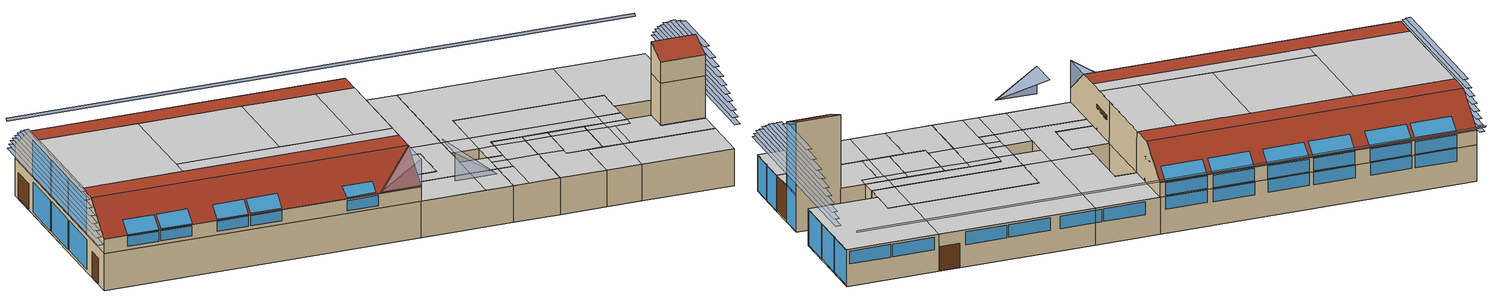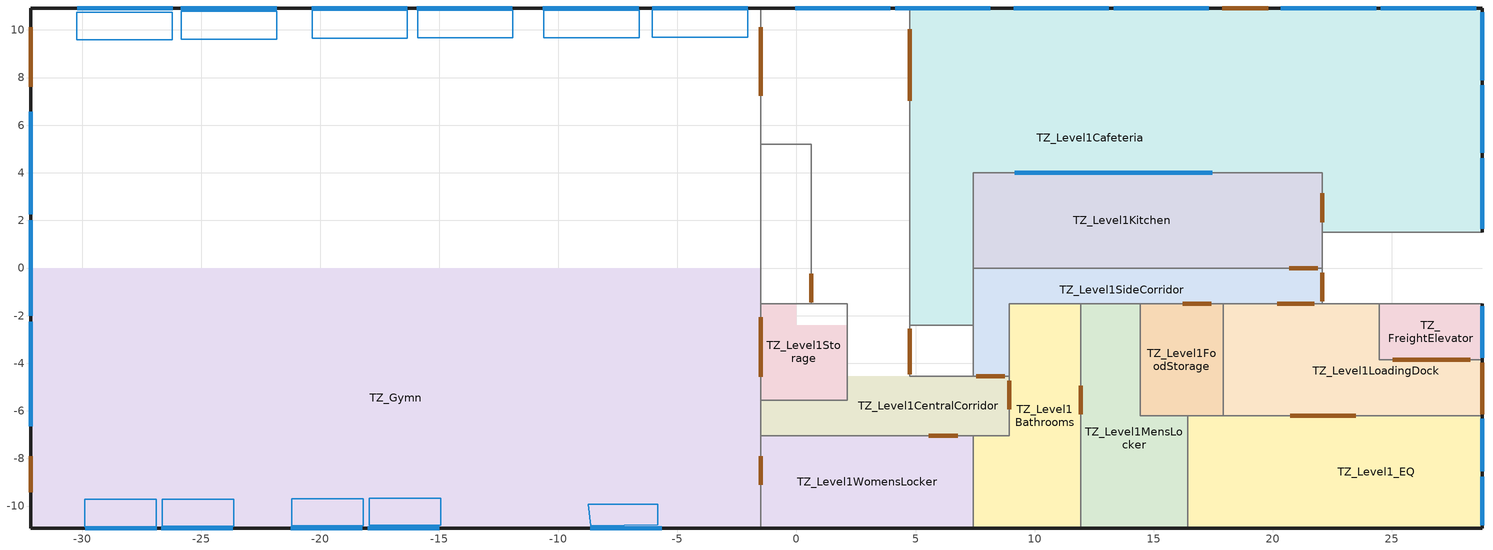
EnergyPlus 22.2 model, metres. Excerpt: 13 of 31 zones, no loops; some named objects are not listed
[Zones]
TZ_FreightElevator
 floor ground (ExtSlabCarpet 4in ClimateZone 1-8): 28.8,-1.5 28.8,-3.85 24.48,-3.85 24.48,-1.5 z0
 wall outside (ExtWall High Efficiency): 28.8,-1.5,10.92 28.8,-3.85,9.95 28.8,-3.85,0 28.8,-1.5,0
 wall to TZ_Level2OpenAreaByFreight (Interior Wall): 24.48,-1.5,7.82 24.48,-1.5,3.66 24.48,-3.85,3.66 24.48,-3.86,7.82; 24.48,-3.86,7.82 24.48,-3.85,3.66 28.8,-3.85,3.66 28.8,-3.86,7.82
 wall to TZ_Level3CorridorClassroomSide (Interior Wall): 24.48,-3.85,9.95 24.48,-3.86,7.82 28.8,-3.86,7.82 28.8,-3.85,9.95; 24.48,-1.5,10.92 24.48,-1.5,7.82 24.48,-3.86,7.82 24.48,-3.85,9.95
 wall to TZ_Level1LoadingDock (Interior Wall): 24.48,-1.5 24.48,-3.85 28.8,-3.85 z0:3.66
 wall to TZ_SideStairwell (Interior Wall): 28.8,-1.5 24.48,-1.5 z0:10.92
 window (ExtWindow HighEfficiency): 28.8,-3.77 28.8,-1.61 z0.11:3.6; 28.8,-1.64,10.68 28.8,-3.7,9.83 28.8,-3.7,3.79 28.8,-1.64,3.79
 door inside (Interior Door): 25.06,-3.85 28.3,-3.85 z3.78:6.78; 25.06,-3.85 28.3,-3.85 z0.03:3.27
 roof outside (Cool Roof With High Insulation ExtRoof): 24.48,-1.5,10.92 24.48,-3.85,9.95 28.8,-3.85,9.95 28.8,-1.5,10.92
TZ_Gymn
 floor ground (ExtSlabCarpet 4in ClimateZone 1-8): -1.5,0 -1.5,-10.92 -32.16,-10.92 -32.16,0 z0
 wall outside (ExtWall High Efficiency): -1.5,10.92 -32.16,10.92 -32.16,-10.92 z0:3.66; -32.16,-10.92 -1.5,-10.92 z3.66:5.09; -1.5,10.92 -32.16,10.92 z3.66:5.11; -32.16,7.6,7.82 -32.16,10.92,5.11 -32.16,10.92,3.66 -32.16,-10.92,3.66 -32.16,-10.92,5.09 -32.16,-7.72,7.82
 wall ground (ExtSlabCarpet 4in ClimateZone 1-8): -32.16,-10.92 -1.5,-10.92 z0:3.66
 wall to TZ_Level1CentralCorridor (ExtWall High Efficiency): -1.5,5.21 -1.5,10.92 / -1.5,-7.04 -1.5,-5.54 z0:3.66
 wall to TZ_Level2Lobby (ExtWall High Efficiency): -1.5,-7.72,7.82 -1.5,-10.92,5.09 -1.5,-10.92,3.66 -1.5,-1.5,3.66 -1.5,-1.5,7.82
 wall to TZ_Level2_TeenReq_ClassRoom_OfficeSpace (ExtWall High Efficiency): -1.5,5.21,7.82 -1.5,5.21,3.66 -1.5,10.92,3.66 -1.5,10.92,5.11 -1.5,7.6,7.82
 wall to TZ_Level1Storage (ExtWall High Efficiency): -1.5,-5.54 -1.5,-1.5 z0:3.66
 wall to TZ_Level1WomensLocker (ExtWall High Efficiency): -1.5,-10.92 -1.5,-7.04 z0:3.66
 wall to TZ_CentralStairwell (ExtWall High Efficiency): -1.5,-1.5 -1.5,5.21 z0:3.66; -1.5,-1.5 -1.5,5.21 z3.66:7.82
 window (ExtWindow HighEfficiency): -32.16,-2.28 -32.16,-6.64 z0.26:3.23; -32.16,2 -32.16,-2 z0.25:3.25; -32.16,6.49 -32.16,2.25 z0.25:3.26; -2.06,10.92 -6.06,10.92 z2.41:3.66; -6.66,10.92 -10.66,10.92 z2.36:3.61; -11.95,10.92 -15.95,10.92 z2.39:3.64; -16.36,10.92 -20.36,10.92 z2.38:3.63; -21.87,10.92 -25.87,10.92 / -26.2,10.92 -30.2,10.92 z2.37:3.62; -21.24,-10.92 -18.24,-10.92 z4.04:5.04; -18.01,-10.92 -15.01,-10.92 z4.03:5.03; -8.67,-10.92 -5.67,-10.92 z3.92:4.92; -29.88,-10.92 -26.88,-10.92 / -26.68,-10.92 -23.68,-10.92 z4:5; -32.16,-2.26 -32.16,-6.49 z3.76:7.34; -32.16,2 -32.16,-2 / -32.16,6.57 -32.16,2.28 z3.75:7.35; -2.04,10.92 -6.04,10.92 z3.78:5.03; -6.63,10.92 -10.63,10.92 z3.74:4.99; -11.93,10.92 -15.93,10.92 / -16.36,10.92 -20.36,10.92 / -21.83,10.92 -25.83,10.92 z3.75:5; -26.2,10.92 -30.2,10.92 z3.72:4.97
 door (High Eff Exterior Door): -32.16,10.11 -32.16,7.61 z0.12:2.62; -32.16,-7.92 -32.16,-9.42 z0.09:2.59
 door inside (High Eff Exterior Door): -1.5,7.61 -1.5,10.11 z0.1:2.6; -1.5,-4.57 -1.5,-2.07 z3.71:6.21; -1.5,7.23 -1.5,8.43 z3.7:6.2; -1.5,-9.11 -1.5,-7.92 z0.1:2.58
 ceiling to TZ_StaffArea (ASHRAE 189.1-2009 ExtRoof IEAD ClimateZone 1): -5.26,-3.81 -5.26,5.49 -12.37,5.49 -12.37,-3.81 z7.82
 ceiling to TZ_Level3MechanicalSpace (ASHRAE 189.1-2009 ExtRoof IEAD ClimateZone 1): -22.43,-5.49 -22.43,5.49 -32.16,5.49 -32.16,-5.49 z7.82
 ceiling to TZ_Level3CorridorOverGymn (ASHRAE 189.1-2009 ExtRoof IEAD ClimateZone 1): -1.5,-5.49 -1.5,-3.81 -22.43,-3.81 -22.43,-5.49 z7.82
 ceiling to TZ_EOC_and_ConferenceRoom (ASHRAE 189.1-2009 ExtRoof IEAD ClimateZone 1): -12.37,-3.81 -12.37,5.49 -22.43,5.49 -22.43,-3.81 z7.82
 ceiling to TZ_Level3Bathrooms (ASHRAE 189.1-2009 ExtRoof IEAD ClimateZone 1): -1.5,-3.81 -1.5,5.49 -5.26,5.49 -5.26,-3.81 z7.82
 roof outside (Cool Roof With High Insulation ExtRoof): -1.5,0 -1.5,10.92 -32.16,10.92 -32.16,0 z0; -32.16,-7.72,7.82 -32.16,-10.92,5.09 -5.5,-10.92,5.09 -1.5,-7.72,7.82; -1.5,5.49 -1.5,7.6 -32.16,7.6 -32.16,5.49 z7.82; -1.5,-7.72,7.82 -5.5,-10.92,5.09 -1.5,-10.92,5.09; -1.5,7.6,7.82 -1.5,10.92,5.11 -32.16,10.92,5.11 -32.16,7.6,7.82; -1.5,-7.72 -1.5,-5.49 -32.16,-5.49 -32.16,-7.72 z7.82
 skylight (ExtWindow HighEfficiency): -5.84,-9.92,5.95 -8.74,-9.92,5.95 -8.64,-10.82,5.18 -5.84,-10.78,5.21; -29.89,-9.72,6.11 -29.89,-10.86,5.14 -26.89,-10.86,5.14 -26.89,-9.72,6.11; -26.64,-9.7,6.13 -26.64,-10.84,5.16 -23.64,-10.84,5.16 -23.64,-9.7,6.13; -21.2,-9.69,6.14 -21.2,-10.83,5.17 -18.2,-10.83,5.17 -18.2,-9.69,6.14; -17.94,-9.66,6.17 -17.94,-10.8,5.19 -14.94,-10.8,5.19 -14.94,-9.66,6.17; -2.05,9.68,6.12 -2.05,10.84,5.17 -6.05,10.84,5.17 -6.05,9.68,6.12; -10.61,9.67,6.13 -6.61,9.67,6.13 -6.61,10.83,5.18 -10.61,10.83,5.18; -11.91,9.68,6.13 -11.91,10.84,5.18 -15.91,10.84,5.18 -15.91,9.68,6.13; -16.34,9.66,6.14 -16.34,10.82,5.19 -20.34,10.82,5.19 -20.34,9.66,6.14; -21.84,9.62,6.17 -21.84,10.78,5.22 -25.84,10.78,5.22 -25.84,9.62,6.17; -26.22,9.58,6.2 -26.22,10.74,5.25 -30.22,10.74,5.25 -30.22,9.58,6.2
TZ_Level1Bathrooms
 floor ground (ExtSlabCarpet 4in ClimateZone 1-8): 11.93,-1.5 11.93,-10.92 7.43,-10.92 7.43,-7.04 8.93,-7.04 8.93,-1.5 z0
 wall ground (ExtSlabCarpet 4in ClimateZone 1-8): 7.43,-10.92 11.93,-10.92 z0:3.66
 wall to TZ_Level1SideCorridor (Interior Wall): 11.93,-1.5 8.93,-1.5 8.93,-4.54 z0:3.66
 wall to TZ_Level1MensLocker (Interior Wall): 11.93,-10.92 11.93,-6.21 11.93,-1.5 z0:3.66
 wall to TZ_Level1CentralCorridor (Interior Wall): 8.93,-4.54 8.93,-7.04 7.43,-7.04 z0:3.66
 wall to TZ_Level1WomensLocker (Interior Wall): 7.43,-7.04 7.43,-10.92 z0:3.66
 door inside (Interior Door): 11.93,-6.15 11.93,-4.95 z0.03:2.53; 8.93,-4.73 8.93,-5.93 z0.06:2.56
 ceiling to TZ_Level2SideCorridor (Interior Ceiling): 11.93,-2.41 11.93,-1.5 8.93,-1.5 8.93,-2.41 z3.66
 ceiling to TZ_Level2SecurityAndStorage (Insulated Interior Floor Reversed): 8.93,-10.92 8.93,-7.04 7.43,-7.04 7.43,-10.92 z3.66
 ceiling to TZ_Level2Bathrooms (Interior Ceiling): 11.93,-5.54 11.93,-2.41 8.93,-2.41 8.93,-5.54 z3.66
 ceiling to TZ_Level2MedicalArea (Insulated Interior Floor Reversed): 11.93,-10.92 11.93,-5.54 8.93,-5.54 8.93,-10.92 z3.66
TZ_Level1Cafeteria
 wall outside (ExtWall High Efficiency): 28.8,1.5 28.8,10.92 19.9,10.92 4.75,10.92 z0:3.66
 wall to TZ_Level1Kitchen (ExtWall High Efficiency Reversed): 7.43,0 7.43,4 19.9,4 22.09,4 22.09,1.5 z0:3.66
 wall to TZ_SideStairwell (Interior Wall): 22.09,1.5 28.8,1.5 z0:3.66
 wall to TZ_Level1CentralCorridor (Interior Wall): 4.75,10.92 4.75,-2.41 z0:3.66
 wall to TZ_Elevator (Interior Wall): 4.75,-2.41 7.43,-2.41 z0:3.66
 wall to TZ_Level1SideCorridor (Interior Wall): 7.43,-2.41 7.43,0 z0:3.66
 window (ExtWindow HighEfficiency): 28.8,1.66 28.8,4.62 z0.1:3.49; 28.8,4.84 28.8,7.68 z0.12:3.49; 28.8,7.9 28.8,10.75 z0.14:3.48; 28.55,10.92 24.55,10.92 / 24.35,10.92 20.35,10.92 / 17.32,10.92 13.32,10.92 / 13.12,10.92 9.12,10.92 / 8.14,10.92 4.76,10.92 z2.21:3.46
 window inside (Air Wall): 9.17,4 17.46,4 z0.83:2.26
 door inside (Interior Door): 22.09,3.13 22.09,1.93 z0.02:2.52; 4.75,10.03 4.75,7.03 z0.04:3.04
 door (High Eff Exterior Door): 19.82,10.92 17.88,10.92 z0.04:2.44
 ceiling to TZ_Level2_TeenReq_ClassRoom_OfficeSpace (Interior Ceiling): 28.8,1.5 28.8,10.92 19.9,10.92 19.9,4 22.09,4 22.09,1.5 z3.66; 7.43,0 7.43,4 19.9,4 19.9,10.92 4.75,10.92 4.75,0 z3.66
 ceiling to TZ_Level2SideCorridor (Interior Ceiling): 7.43,-2.41 7.43,0 4.75,0 4.75,-2.41 z3.66
 roof outside (Cool Roof With High Insulation ExtRoof): 28.8,4 28.8,10.92 19.9,10.92 19.9,4 z0; 7.43,-2.41 7.43,4 4.75,4 4.75,-2.41 z0; 28.8,1.5 28.8,4 22.09,4 22.09,1.5 z0; 19.9,4 19.9,10.92 4.75,10.92 4.75,4 z0
TZ_Level1CentralCorridor
 floor ground (ExtSlabCarpet 4in ClimateZone 1-8): 8.93,-4.54 8.93,-7.04 -1.5,-7.04 -1.5,-5.54 2.13,-5.54 2.13,-4.54 z0
 wall outside (ExtWall High Efficiency): 4.75,10.92 -1.5,10.92 z0:3.66
 wall to TZ_CentralStairwell (Interior Wall): 0.63,5.21 0.63,-1.5 / 0.63,5.21 -1.5,5.21 z0:3.66
 wall to TZ_Level1WomensLocker (Interior Wall): -1.5,-7.04 7.43,-7.04 z0:3.66
 wall to TZ_Level1SideCorridor (Interior Wall): 8.93,-4.54 7.43,-4.54 z0:3.66
 wall to TZ_Level1Storage (Interior Wall): 0.63,-1.5 2.13,-1.5 2.13,-5.54 -1.5,-5.54 z0:3.66
 wall to TZ_Elevator (Interior Wall): 7.43,-4.54 4.75,-4.54 4.75,-2.41 z0:3.66
 window (ExtWindow HighEfficiency): 4.74,10.92 4.14,10.92 / 3.94,10.92 -0.06,10.92 z2.21:3.46
 door inside (Interior Door): 0.63,-0.24 0.63,-1.44 z0.05:2.55; 5.57,-7.04 6.77,-7.04 / 4.75,-4.45 4.75,-2.55 z0.06:2.56; 8.75,-4.54 7.55,-4.54 z0.04:2.54
 ceiling to TZ_Level2Lobby (Interior Ceiling): 4.75,-7.04 4.75,0 0.63,0 0.63,-1.5 2.13,-1.5 2.13,-5.54 -1.5,-5.54 -1.5,-7.04 z3.66
 ceiling to TZ_Level2SecurityAndStorage (Insulated Interior Floor Reversed): 7.43,-7.04 8.93,-7.04 8.93,-5.54 7.43,-5.54 z3.66; 4.75,-7.04 7.43,-7.04 7.43,-4.54 4.75,-4.54 z3.66
 ceiling to TZ_Level2_TeenReq_ClassRoom_OfficeSpace (Interior Ceiling): 4.75,0 4.75,10.92 -1.5,10.92 -1.5,5.21 0.63,5.21 0.63,0 z3.66
 ceiling to TZ_Level2Bathrooms (Interior Ceiling): 8.93,-5.54 8.93,-4.54 7.43,-4.54 7.43,-5.54 z3.66
 roof outside (Cool Roof With High Insulation ExtRoof): 4.75,-4.54 4.75,10.92 -1.5,10.92 -1.5,5.21 0.63,5.21 0.63,-1.5 2.13,-1.5 2.13,-4.54 z0
TZ_Level1FoodStorage
 floor ground (ExtSlabCarpet 4in ClimateZone 1-8): 17.93,-1.5 17.93,-6.21 14.43,-6.21 14.43,-1.5 z0
 wall to TZ_Level1SideCorridor (ExtWall High Efficiency): 17.93,-1.5 14.43,-1.5 z0:3.66
 wall to TZ_Level1MensLocker (ExtWall High Efficiency): 14.43,-1.5 14.43,-6.21 16.43,-6.21 z0:3.66
 wall to TZ_Level1_EQ (ExtWall High Efficiency): 16.43,-6.21 17.93,-6.21 z0:3.66
 wall to TZ_Level1LoadingDock (ExtWall High Efficiency): 17.93,-6.21 17.93,-1.5 z0:3.66
 door inside (Interior Door): 17.43,-1.5 16.23,-1.5 z0.03:2.53
 ceiling to TZ_Level2SideCorridor (ASHRAE 189.1-2009 ExtRoof IEAD ClimateZone 1): 17.93,-2.41 17.93,-1.5 14.43,-1.5 14.43,-2.41 z3.66
 ceiling to TZ_Level2MedicalArea (ASHRAE 189.1-2009 ExtRoof IEAD ClimateZone 1): 17.93,-6.21 17.93,-2.41 14.43,-2.41 14.43,-6.21 z3.66
TZ_Level1Kitchen
 wall to TZ_SideStairwell (ExtWall High Efficiency): 22.09,0 22.09,1.5 z0:3.66
 wall to TZ_Level1SideCorridor (ExtWall High Efficiency): 7.43,0 19.9,0 22.09,0 z0:3.66
 door inside (Interior Door): 20.69,0 21.89,0 z0.01:2.51
 ceiling to TZ_Level2_TeenReq_ClassRoom_OfficeSpace (ASHRAE 189.1-2009 ExtRoof IEAD ClimateZone 1): 22.09,0 22.09,4 19.9,4 19.9,0 z3.66; 19.9,0 19.9,4 7.43,4 7.43,0 z3.66
 roof outside (Cool Roof With High Insulation ExtRoof): 19.9,0 19.9,4 7.43,4 7.43,0 z0; 22.09,0 22.09,4 19.9,4 19.9,0 z0
TZ_Level1LoadingDock
 floor ground (ExtSlabCarpet 4in ClimateZone 1-8): 19.9,-1.5 19.9,-6.21 17.93,-6.21 17.93,-1.5 z0; 24.48,-1.5 24.48,-3.85 28.8,-3.85 28.8,-6.21 19.9,-6.21 19.9,-1.5 z0
 wall outside (ExtWall High Efficiency): 28.8,-6.21 28.8,-3.85 z0:3.66
 wall to TZ_Level1_EQ (Interior Wall): 17.93,-6.21 19.9,-6.21 24.48,-6.21 28.8,-6.21 z0:3.66
 wall to TZ_Level1SideCorridor (Interior Wall): 22.09,-1.5 19.9,-1.5 17.93,-1.5 z0:3.66
 wall to TZ_SideStairwell (Interior Wall): 24.48,-1.5 22.09,-1.5 z0:3.66
 door inside (Interior Door): 21.75,-1.5 20.19,-1.5 z0.07:2.93; 20.75,-6.21 23.49,-6.21 z0.07:3.01
 door (High Eff Exterior Door): 28.8,-6.14 28.8,-3.98 z0.21:3.55
 ceiling to TZ_Level2OpenAreaByFreight (Interior Ceiling): 28.8,-6.21 28.8,-3.85 24.48,-3.85 24.48,-1.5 22.09,-1.5 22.09,-2.41 20.59,-2.41 20.59,-6.21 z3.66
 ceiling to TZ_Level2SideCorridor (Interior Ceiling): 22.09,-2.41 22.09,-1.5 19.9,-1.5 19.9,-2.41 z3.66; 19.9,-2.41 19.9,-1.5 17.93,-1.5 17.93,-2.41 z3.66
 ceiling to TZ_Level2MedicalArea (Insulated Interior Floor Reversed): 19.9,-6.21 19.9,-2.41 17.93,-2.41 17.93,-6.21 z3.66; 20.59,-6.21 20.59,-2.41 19.9,-2.41 19.9,-6.21 z3.66
TZ_Level1MensLocker
 floor ground (ExtSlabCarpet 4in ClimateZone 1-8): 14.43,-1.5 14.43,-6.21 16.43,-6.21 16.43,-10.92 11.93,-10.92 11.93,-1.5 z0
 wall ground (ExtSlabCarpet 4in ClimateZone 1-8): 11.93,-10.92 16.43,-10.92 z0:3.66
 wall to TZ_Level1_EQ (Interior Wall): 16.43,-10.92 16.43,-6.21 z0:3.66
 wall to TZ_Level1SideCorridor (Interior Wall): 14.43,-1.5 11.93,-1.5 z0:3.66
 ceiling to TZ_Level2SideCorridor (Interior Ceiling): 14.43,-2.41 14.43,-1.5 11.93,-1.5 11.93,-2.41 z3.66
 ceiling to TZ_Level2Bathrooms (Interior Ceiling): 14.43,-5.54 14.43,-2.41 11.93,-2.41 11.93,-5.54 z3.66
 ceiling to TZ_Level2MedicalArea (Insulated Interior Floor Reversed): 16.43,-10.92 16.43,-6.21 14.43,-6.21 14.43,-5.54 11.93,-5.54 11.93,-10.92 z3.66
TZ_Level1SideCorridor
 floor ground (ExtSlabCarpet 4in ClimateZone 1-8): 22.09,0 22.09,-1.5 19.9,-1.5 19.9,0 z0; 19.9,0 19.9,-1.5 8.93,-1.5 8.93,-4.54 7.43,-4.54 7.43,0 z0
 wall to TZ_Elevator (Interior Wall): 7.43,-2.41 7.43,-4.54 z0:3.66
 wall to TZ_SideStairwell (Interior Wall): 22.09,-1.5 22.09,0 z0:3.66
 door inside (Interior Door): 22.09,-1.39 22.09,-0.19 z0.08:2.58
 ceiling to TZ_Level2Bathrooms (Interior Ceiling): 8.93,-4.54 8.93,-2.41 7.43,-2.41 7.43,-4.54 z3.66
 ceiling to TZ_Level2SideCorridor (Interior Ceiling): 22.09,-1.5 22.09,0 19.9,0 19.9,-1.5 z3.66; 8.93,-2.41 8.93,-1.5 19.9,-1.5 19.9,0 7.43,0 7.43,-2.41 z3.66
TZ_Level1Storage
 floor ground (ExtSlabCarpet 4in ClimateZone 1-8): 0,-1.5 0,-2.41 2.13,-2.41 2.13,-5.54 -1.5,-5.54 -1.5,-1.5 z0
 wall to TZ_CentralStairwell (Interior Wall): 0.63,-1.5 -1.5,-1.5 z0:3.66
 ceiling to TZ_Level2Lobby (Interior Ceiling): 2.13,-5.54 2.13,-1.5 -1.5,-1.5 -1.5,-5.54 z3.66
 roof outside (Cool Roof With High Insulation ExtRoof): 2.13,-2.41 2.13,-1.5 0,-1.5 0,-2.41 z0
TZ_Level1WomensLocker
 floor ground (ExtSlabCarpet 4in ClimateZone 1-8): 7.43,-7.04 7.43,-10.92 -1.5,-10.92 -1.5,-7.04 z0
 wall ground (ExtSlabCarpet 4in ClimateZone 1-8): -1.5,-10.92 7.43,-10.92 z0:3.66
 ceiling to TZ_Level2Lobby (Interior Ceiling): 4.75,-10.92 4.75,-7.04 -1.5,-7.04 -1.5,-10.92 z3.66
 ceiling to TZ_Level2SecurityAndStorage (Insulated Interior Floor Reversed): 7.43,-10.92 7.43,-7.04 4.75,-7.04 4.75,-10.92 z3.66
TZ_Level1_EQ
 floor ground (ExtSlabCarpet 4in ClimateZone 1-8): 28.8,-6.21 28.8,-10.92 19.9,-10.92 19.9,-6.21 z0; 19.9,-6.21 19.9,-10.92 16.43,-10.92 16.43,-6.21 z0
 wall outside (ExtWall High Efficiency): 28.8,-10.92 28.8,-6.21 z0:3.66
 wall ground (ExtSlabCarpet 4in ClimateZone 1-8): 16.43,-10.92 19.9,-10.92 28.8,-10.92 z0:3.66
 window (ExtWindow HighEfficiency): 28.8,-10.8 28.8,-8.77 z0.1:3.52; 28.8,-6.34,3.54 28.8,-8.54,3.53 28.8,-8.54,0.09 28.8,-6.34,0.1
 ceiling to TZ_Level2MedicalArea (Insulated Interior Floor Reversed): 28.8,-10.92 28.8,-6.21 19.9,-6.21 19.9,-10.92 z3.66; 19.9,-10.92 19.9,-6.21 16.43,-6.21 16.43,-10.92 z3.66
shading: -1.5,-10.92,7.82 -5.5,-10.92,5.09 -1.5,-10.92,5.09; -1.5,-7.72,7.82 -5.5,-10.92,5.09 -1.5,-10.92,7.82; 1.8,-10.92,7.82 1.8,-10.92,5.09 5.8,-10.92,5.09; 1.8,-10.92,7.82 5.8,-10.92,5.09 1.8,-7.72,7.82; 29.55,-10.4 29.55,10.1 29.05,10.1 29.05,-10.4 z5.77; 29.55,-9.93 29.55,9.69 29.05,9.69 29.05,-9.93 z6.27; 29.55,-9.48 29.55,9.17 29.05,9.17 29.05,-9.48 z6.77; 29.55,-8.62 29.55,8.59 29.05,8.59 29.05,-8.62 z7.27; 29.55,-8.05 29.55,7.83 29.05,7.83 29.05,-8.05 z7.77; 29.55,-7.21 29.55,7.18 29.05,7.18 29.05,-7.21 z8.27; 29.55,-6.38 29.55,6.2 29.05,6.2 29.05,-6.38 z8.77; 29.55,-5.28 29.55,5.39 29.05,5.39 29.05,-5.28 z9.27; 29.55,-4.42 29.55,4.07 29.05,4.07 29.05,-4.42 z9.77; 29.55,-2.86 29.55,2.91 29.05,2.91 29.05,-2.86 z10.27; -32.41,-11.34 -32.41,10.92 -32.91,10.92 -32.91,-11.34 z4.84; -32.41,-10.81 -32.41,10.59 -32.91,10.59 -32.91,-10.81 z5.34; -32.41,-10.4 -32.41,10.26 -32.91,10.26 -32.91,-10.4 z5.84; -32.41,-9.87 -32.41,9.66 -32.91,9.66 -32.91,-9.87 z6.34; -32.41,-9.28 -32.41,9.13 -32.91,9.13 -32.91,-9.28 z6.84; -32.41,-8.65 -32.41,8.52 -32.91,8.52 -32.91,-8.65 z7.34; -32.41,-7.99 -32.41,7.8 -32.91,7.8 -32.91,-7.99 z7.84; -32.41,-7.14 -32.41,6.96 -32.91,6.96 -32.91,-7.14 z8.34; 28.78,13.36,6.61 28.78,13.2,6.37 -32.07,13.2,6.36 -32.07,13.36,6.6
[Building]
Hau_ula_Resilience_Center_Detailed: North Axis {deg}=180
[Site:GroundTemperature:Undisturbed:KusudaAchenbach]
Vertical Bore Field Ground Temps: 0.8, 920, 2551.09, 22, 3.2, 8
[Site:Location]
MCB.Hawaii-Kaneohe.Bay.MCAS.Oahu: Latitude {deg}=21.45; Longitude {deg}=-157.77; Time Zone {hr}=-10; Elevation {m}=7.3
[SizingPeriod:DesignDay] Month=8; Day of Month=21; Day Type=SummerDesignDay; Daily Dry-Bulb Temperature Range {deltaC}=6.5; Dry-Bulb Temperature Range Modifier Type=DefaultMultipliers; Barometric Pressure {Pa}=101301; Wind Speed {m/s}=7; Wind Direction {deg}=60; Rain Indicator=No; Snow Indicator=No; Daylight Saving Time Indicator=No; Solar Model Indicator=ASHRAETau; ASHRAE Clear Sky Optical Depth for Beam Irradiance (taub)=0.368; ASHRAE Clear Sky Optical Depth for Diffuse Irradiance (taud)=2.593; Begin Environment Reset Mode=FullResetAtBeginEnvironment
Name | Maximum Dry-Bulb Temperature {C} | Humidity Condition Type | Wetbulb or DewPoint at Maximum Dry-Bulb {C} | Enthalpy at Maximum Dry-Bulb {J/kg}
Honolulu Intl AP Ann Clg .4% Condns DB=>MWB | 32 | Wetbulb | 23.4
Honolulu Intl AP Ann Clg .4% Condns DP=>MDB | 27.3 | Dewpoint | 24.1
Honolulu Intl AP Ann Clg .4% Condns Enth=>MDB | 29.2 | Enthalpy |  | 76700
Honolulu Intl AP Ann Clg .4% Condns WB=>MDB | 29.2 | Wetbulb | 25.2
[Material]
Name | Roughness | Thickness {m} | Conductivity {W/m-K} | Density {kg/m3} | Specific Heat {J/kg-K} | Thermal Absorptance | Solar Absorptance | Visible Absorptance
1/2IN Gypsum | Smooth | 0.0127 | 0.16 | 784.9 | 830 | 0.9 | 0.4 | 0.4
1IN Stucco | Smooth | 0.0253 | 0.6918 | 1858 | 837 | 0.9 | 0.92 | 0.92
8IN Concrete HW | MediumRough | 0.2033 | 1.7296 | 2243 | 837 | 0.9 | 0.65 | 0.65
Cool Roof Membrane | VeryRough | 0.0095 | 0.16 | 1121.29 | 1460 | 0.7 | 0.45 | 0.7
F08 Metal surface | Smooth | 0.0008 | 45.28 | 7824 | 500 | 0.9 | 0.7 | 0.7
F16 Acoustic tile | MediumSmooth | 0.0191 | 0.06 | 368 | 590 | 0.9 | 0.3 | 0.3
G01a 19mm gypsum board | MediumSmooth | 0.019 | 0.16 | 800 | 1090 | 0.9 | 0.4 | 0.4
G05 25mm wood | MediumSmooth | 0.0254 | 0.15 | 608 | 1630 | 0.9 | 0.5 | 0.5
I01 25mm insulation board | MediumRough | 0.0254 | 0.03 | 43 | 1210 | 0.9 | 0.6 | 0.6
M11 100mm lightweight concrete | MediumRough | 0.1016 | 0.53 | 1280 | 840 | 0.9 | 0.5 | 0.5
MAT-CC05 4 HW CONCRETE | Rough | 0.1016 | 1.311 | 2240 | 836.8 | 0.9 | 0.85 | 0.85
Metal Decking | MediumSmooth | 0.0015 | 45.006 | 7680 | 418.4 | 0.9 | 0.6 | 0.6
Roof Insulation [18]; Roof Insulation [18] 1 | MediumRough | 0.1693 | 0.049 | 265 | 836.8 | 0.9 | 0.7 | 0.7
Roof Insulation [25] | MediumRough | 0.263 | 0.049 | 265 | 836.8 | 0.9 | 0.7 | 0.7
Roof Membrane | VeryRough | 0.0095 | 0.16 | 1121.29 | 1460 | 0.9 | 0.7 | 0.7
Std Wood 6inch | MediumSmooth | 0.15 | 0.12 | 540 | 1210 | 0.9 | 0.7 | 0.7
Wall Insulation [44] | MediumRough | 0.1104 | 0.0432 | 91 | 837 | 0.9 | 0.5 | 0.5
[Material:AirGap]
Name | Thermal Resistance {m2-K/W}
F04 Wall air space resistance | 0.15
F05 Ceiling air space resistance | 0.18
[Material:NoMass]
CP02 CARPET PAD: Roughness=Smooth; Thermal Resistance {m2-K/W}=0.1; Thermal Absorptance=0.9; Solar Absorptance=0.8; Visible Absorptance=0.8
[WindowMaterial:SimpleGlazingSystem]
Nonres Window Glazing Layer: U-Factor {W/m2-K}=1; Solar Heat Gain Coefficient=0.23; Visible Transmittance=0.4
[Construction]
ASHRAE 189.1-2009 ExtRoof IEAD ClimateZone 1: Roof Membrane, Roof Insulation [18], Metal Decking
Cool Roof With High Insulation ExtRoof: Cool Roof Membrane, Roof Insulation [18] 1, Roof Insulation [18], Metal Decking
ExtSlabCarpet 4in ClimateZone 1-8: MAT-CC05 4 HW CONCRETE, CP02 CARPET PAD
ExtWall High Efficiency: 1IN Stucco, 8IN Concrete HW, Wall Insulation [44], 1/2IN Gypsum
ExtWall High Efficiency Reversed: 1/2IN Gypsum, Wall Insulation [44], 8IN Concrete HW, 1IN Stucco
ExtWindow HighEfficiency: Nonres Window Glazing Layer
High Eff Exterior Door: F08 Metal surface, I01 25mm insulation board, Roof Insulation [18]
Insulated Interior Floor Reversed: Roof Insulation [25], M11 100mm lightweight concrete, F05 Ceiling air space resistance, F16 Acoustic tile
Interior Ceiling: M11 100mm lightweight concrete, F05 Ceiling air space resistance, F16 Acoustic tile
Interior Door; Interior Partition: G05 25mm wood
Interior Wall: G01a 19mm gypsum board, F04 Wall air space resistance, G01a 19mm gypsum board
InteriorFurnishings: Std Wood 6inch
[Construction:AirBoundary]
Air Wall: None, 0
[Zone] Multiplier=1; Part of Total Floor Area=Yes
TZ_FreightElevator; TZ_Gymn; TZ_Level1Bathrooms; TZ_Level1Cafeteria; TZ_Level1CentralCorridor; TZ_Level1FoodStorage; TZ_Level1Kitchen; TZ_Level1LoadingDock; TZ_Level1MensLocker; TZ_Level1SideCorridor; TZ_Level1Storage; TZ_Level1WomensLocker; TZ_Level1_EQ
[Space]
Name | Zone | Space Type
FreightElevator | TZ_FreightElevator | 189.1-2009 - Office - Stair - CZ1-3 1
Gymn | TZ_Gymn | Night Time Occupancy
Level1Bathrooms | TZ_Level1Bathrooms | 189.1-2009 - Office - Restroom - CZ1-3 1
Level1Cafeteria | TZ_Level1Cafeteria | 189.1-2009 - Office - OpenOffice - CZ4-8
Level1CentralCorridor | TZ_Level1CentralCorridor | 189.1-2009 - Office - Corridor - CZ1-3 1
Level1FoodStorage | TZ_Level1FoodStorage | Night Time Occupancy Critical Spaces
Level1Kitchen | TZ_Level1Kitchen | Kitchen
Level1LoadingDock | TZ_Level1LoadingDock | 189.1-2009 - Office - Corridor - CZ1-3 1
Level1MensLocker | TZ_Level1MensLocker | 189.1-2009 - Office - ClosedOffice - CZ1-3 1
Level1SideCorridor | TZ_Level1SideCorridor | 189.1-2009 - Office - Corridor - CZ1-3 1
Level1Storage | TZ_Level1Storage | 189.1-2009 - Office - Storage - CZ1-3 1
Level1WomensLocker | TZ_Level1WomensLocker | 189.1-2009 - Office - ClosedOffice - CZ1-3 1
Level1_EQ | TZ_Level1_EQ | 189.1-2009 - Office - IT_Room - CZ1-3 1
[SpaceList]
189.1-2009 - Office - Stair - CZ1-3 1: SideStairwell, CentralStairwell, Elevator, FreightElevator
Night Time Occupancy Critical Spaces: Level2MedicalArea, Level1FoodStorage, Level2SecurityAndStorage, StaffArea, EOC_and_ConferenceRoom
Night Time Occupancy: Gymn
189.1-2009 - Office - Restroom - CZ1-3 1: Level1Bathrooms, Level2Bathrooms, Level3Bathrooms
189.1-2009 - Office - OpenOffice - CZ4-8: Level1Cafeteria, Level2_TeenReq_ClassRoom_OfficeSpace, Level3Classrooms
189.1-2009 - Office - Corridor - CZ1-3 1: Level1LoadingDock, Level3CorridorOverGymn, Level1CentralCorridor, Level1SideCorridor, Level3CorridorClassroomSide, Level2SideCorridor, Level2OpenAreaByFreight
Kitchen: Level1Kitchen
189.1-2009 - Office - ClosedOffice - CZ1-3 1: Level1WomensLocker, Level1MensLocker
189.1-2009 - Office - Storage - CZ1-3 1: Level1Storage
189.1-2009 - Office - IT_Room - CZ1-3 1: Level1_EQ
[Lights] Schedule=Office Bldg Light; Design Level Calculation Method=Watts/Area; Watts per Zone Floor Area {W/m2}=3
Name | Zone or ZoneList or Space or SpaceList
189.1-2009 - Office - Stair - CZ1-3 Lights 1 | 189.1-2009 - Office - Stair - CZ1-3 1
189.1-2009 - Office - OpenOffice - CZ1-3 Lights 2 | Night Time Occupancy Critical Spaces
189.1-2009 - Office - OpenOffice - CZ1-3 Lights 1 | Night Time Occupancy
189.1-2009 - Office - Restroom - CZ1-3 Lights 1 | 189.1-2009 - Office - Restroom - CZ1-3 1
189.1-2009 - Office - OpenOffice - CZ4-8 Lights | 189.1-2009 - Office - OpenOffice - CZ4-8
189.1-2009 - Office - Corridor - CZ1-3 Lights 1 | 189.1-2009 - Office - Corridor - CZ1-3 1
189.1-2009 - Office - ClosedOffice - CZ1-3 Lights 1 | 189.1-2009 - Office - ClosedOffice - CZ1-3 1
189.1-2009 - Office - Storage - CZ1-3 Lights 1 | 189.1-2009 - Office - Storage - CZ1-3 1
189.1-2009 - Office - IT_Room - CZ1-3 Lights 1 | 189.1-2009 - Office - IT_Room - CZ1-3 1
[ZoneInfiltration:DesignFlowRate] Schedule=Office Infil Quarter On; Design Flow Rate Calculation Method=Flow/ExteriorArea
Name | Zone or ZoneList or Space or SpaceList | Flow Rate per Exterior Surface Area {m3/s-m2}
189.1-2009 - Office - Stair - CZ1-3 Infiltration 1 | 189.1-2009 - Office - Stair - CZ1-3 1 | 0.00030226
189.1-2009 - Office - OpenOffice - CZ1-3 Infiltration 2 | Night Time Occupancy Critical Spaces | 0.00030226
189.1-2009 - Office - OpenOffice - CZ1-3 Infiltration 1 | Night Time Occupancy | 0.00030226
189.1-2009 - Office - Restroom - CZ1-3 Infiltration 1 | 189.1-2009 - Office - Restroom - CZ1-3 1 | 0.00030226
189.1-2009 - Office - OpenOffice - CZ4-8 Infiltration | 189.1-2009 - Office - OpenOffice - CZ4-8 | 0.000226568
189.1-2009 - Office - Corridor - CZ1-3 Infiltration 1 | 189.1-2009 - Office - Corridor - CZ1-3 1 | 0.00030226
189.1-2009 - Office - ClosedOffice - CZ1-3 Infiltration 1 | 189.1-2009 - Office - ClosedOffice - CZ1-3 1 | 0.00030226
189.1-2009 - Office - Storage - CZ1-3 Infiltration 1 | 189.1-2009 - Office - Storage - CZ1-3 1 | 0.00030226
189.1-2009 - Office - IT_Room - CZ1-3 Infiltration 1 | 189.1-2009 - Office - IT_Room - CZ1-3 1 | 0.00030226
[People] Fraction Radiant=0.3
Name | Zone or ZoneList or Space or SpaceList | Number of People Schedule | Number of People Calculation Method | People per Floor Area {person/m2} | Activity Level Schedule | Floor Area per Person {m2/person} | Enable ASHRAE 55 Comfort Warnings | Mean Radiant Temperature Calculation Type
189.1-2009 - Office - OpenOffice - CZ1-3 People 2 | Night Time Occupancy Critical Spaces | 24/7 Occupancy Critical Spaces | People/Area | 0.0565105 | Office Activity
189.1-2009 - Office - OpenOffice - CZ1-3 People 1 | Night Time Occupancy | 24/7 Occupancy Gym | People/Area | 0.0565105 | Office Activity
189.1-2009 - Office - Restroom - CZ1-3 People 1 | 189.1-2009 - Office - Restroom - CZ1-3 1 | Office Misc Occ | People/Area | 0.107639 | Office Activity
189.1-2009 - Office - OpenOffice - CZ4-8 People | 189.1-2009 - Office - OpenOffice - CZ4-8 | Office Work Occ | People/Area | 0.0565105 | Office Activity
Dining People | Level1Cafeteria | Office Misc Occ | Area/Person |  | Office Activity | 3 | No | ZoneAveraged
189.1-2009 - Office - Corridor - CZ1-3 People 1 | 189.1-2009 - Office - Corridor - CZ1-3 1 | Office Work Occ | People/Area | 0.0107639 | Office Activity
KitchenStaff | Level1Kitchen | 24/7 Occupancy Critical Spaces | Area/Person |  | ACTIVITY_SCH | 2 | No | ZoneAveraged
189.1-2009 - Office - ClosedOffice - CZ1-3 People 1 | 189.1-2009 - Office - ClosedOffice - CZ1-3 1 | Office Work Occ | People/Area | 0.0511286 | Office Activity
189.1-2009 - Office - IT_Room - CZ1-3 People 1 | 189.1-2009 - Office - IT_Room - CZ1-3 1 | Office Misc Occ | People/Area | 0.0538196 | Office Activity
[ElectricEquipment]
Name | Zone or ZoneList or Space or SpaceList | Schedule | Design Level Calculation Method | Watts per Zone Floor Area {W/m2} | Fraction Latent | Fraction Radiant | Fraction Lost | Design Level {W}
189.1-2009 - Office - OpenOffice - CZ1-3 Electric Equipment 2 | Night Time Occupancy Critical Spaces | Office Bldg Equip | Watts/Area | 7.64238
189.1-2009 - Office - OpenOffice - CZ1-3 Electric Equipment 1 | Night Time Occupancy | Office Bldg Equip | Watts/Area | 7.64238
189.1-2009 - Office - Restroom - CZ1-3 Electric Equipment 1 | 189.1-2009 - Office - Restroom - CZ1-3 1 | Office Bldg Equip | Watts/Area | 0.753474
189.1-2009 - Office - OpenOffice - CZ4-8 Electric Equipment | 189.1-2009 - Office - OpenOffice - CZ4-8 | Office Bldg Equip | Watts/Area | 7.64238
DiningRoomElectricEquipment | Level1Cafeteria | Office Bldg Equip | Watts/Area | 1 | 0.25 | 0.3 | 0
189.1-2009 - Office - Corridor - CZ1-3 Electric Equipment 1 | 189.1-2009 - Office - Corridor - CZ1-3 1 | Office Bldg Equip | Watts/Area | 1.72223
KitchenMiscEquipment | Level1Kitchen | BLDG_EQUIP_SCH | EquipmentLevel |  | 0.25 | 0.3 | 0.2 | 5000
189.1-2009 - Office - ClosedOffice - CZ1-3 Electric Equipment 1 | 189.1-2009 - Office - ClosedOffice - CZ1-3 1 | Office Bldg Equip | Watts/Area | 6.8889
189.1-2009 - Office - IT_Room - CZ1-3 Electric Equipment 1 | 189.1-2009 - Office - IT_Room - CZ1-3 1 | Office Bldg Equip | Watts/Area | 16.7917
[InternalMass]
Name | Construction | Zone or ZoneList | Space or SpaceList | Surface Area {m2}
Interior Partition Surface 1 | Interior Partition | TZ_Gymn | Gymn | 61.1724
Interior Partition Surface 2 | Interior Partition | TZ_Gymn | Gymn | 102.333
Interior Partition Surface 3 | Interior Partition | TZ_Gymn | Gymn | 90.20246
Interior Partition Surface 4 | Interior Partition | TZ_Gymn | Gymn | 43.3679
Internal Mass 1 | InteriorFurnishings | TZ_Level1Cafeteria | Level1Cafeteria | 743.4961
Kitchen_InternalMass_1 | InteriorFurnishings | TZ_Level1Kitchen | Level1Kitchen | 278.8105
[ZoneVentilation:WindandStackOpenArea]
Zone Ventilation Wind and Stack Open Area: Zone or Space=TZ_Gymn; Opening Area {m2}=233.67; Opening Area Fraction Schedule=Always On Discrete hvac_library; Opening Effectiveness=Autocalculate; Effective Angle {deg}=270; Height Difference {m}=4; Discharge Coefficient for Opening=Autocalculate; Minimum Indoor Temperature {C}=21.67; Maximum Indoor Temperature {C}=40; Delta Temperature {deltaC}=3; Minimum Outdoor Temperature {C}=18.33; Maximum Outdoor Temperature {C}=25.556; Maximum Wind Speed {m/s}=10
[ZoneInfiltration:EffectiveLeakageArea]
Space Infiltration Effective Leakage Area 26: Zone or Space=Level1Kitchen; Schedule=INFIL_SCH_PNNL; Effective Air Leakage Area {cm2}=100; Stack Coefficient=0.1; Wind Coefficient=0.1
[GroundHeatExchanger:System]
Vertical Bore Field: Design Flow Rate {m3/s}=0.0088; Undisturbed Ground Temperature Model Type=Site:GroundTemperature:Undisturbed:KusudaAchenbach; Undisturbed Ground Temperature Model=Vertical Bore Field Ground Temps; Ground Thermal Conductivity {W/m-K}=0.8; Ground Thermal Heat Capacity {J/m3-K}=2347000; GHE:Vertical:ResponseFactors Object=Vertical Bore Field Response Factors
[GroundHeatExchanger:Vertical:Properties]
Vertical Bore Field Properties: Depth of Top of Borehole {m}=1; Borehole Length {m}=80; Borehole Diameter {m}=0.127016; Grout Thermal Conductivity {W/m-K}=0.7; Grout Thermal Heat Capacity {J/m3-K}=3900000; Pipe Thermal Conductivity {W/m-K}=0.391312; Pipe Thermal Heat Capacity {J/m3-K}=1770000; Pipe Outer Diameter {m}=0.0266667; Pipe Thickness {m}=0.00241285; U-Tube Distance {m}=0.0253977
[GroundHeatExchanger:ResponseFactors]
Vertical Bore Field Response Factors: GHE:Vertical:Properties Object=Vertical Bore Field Properties; Number of Boreholes=214; G-Function Reference Ratio=0.0005; g-Function Ln(T/Ts) Value 1=-15.2996; g-Function g Value 1=-0.348322; g-Function Ln(T/Ts) Value 2=-14.201; g-Function g Value 2=0.022208; g-Function Ln(T/Ts) Value 3=-13.2202; g-Function g Value 3=0.412345; g-Function Ln(T/Ts) Value 4=-12.2086; g-Function g Value 4=0.867498; g-Function Ln(T/Ts) Value 5=-11.1888; g-Function g Value 5=1.357839; g-Function Ln(T/Ts) Value 6=-10.1816; g-Function g Value 6=1.852024; g-Function Ln(T/Ts) Value 7=-9.1815; g-Function g Value 7=2.345656; g-Function Ln(T/Ts) Value 8=-8.6809; g-Function g Value 8=2.593958; g-Function Ln(T/Ts) Value 9=-8.5; g-Function g Value 9=2.679; g-Function Ln(T/Ts) Value 10=-7.8; g-Function g Value 10=3.023; g-Function Ln(T/Ts) Value 11=-7.2; g-Function g Value 11=3.32; g-Function Ln(T/Ts) Value 12=-6.5; g-Function g Value 12=3.681; g-Function Ln(T/Ts) Value 13=-5.9; g-Function g Value 13=4.071; g-Function Ln(T/Ts) Value 14=-5.2; g-Function g Value 14=4.828; g-Function Ln(T/Ts) Value 15=-4.5; g-Function g Value 15=6.253; g-Function Ln(T/Ts) Value 16=-3.963; g-Function g Value 16=7.894; g-Function Ln(T/Ts) Value 17=-3.27; g-Function g Value 17=11.82; g-Function Ln(T/Ts) Value 18=-2.864; g-Function g Value 18=15.117; g-Function Ln(T/Ts) Value 19=-2.577; g-Function g Value 19=18.006; g-Function Ln(T/Ts) Value 20=-2.171; g-Function g Value 20=22.887; g-Function Ln(T/Ts) Value 21=-1.884; g-Function g Value 21=26.924; g-Function Ln(T/Ts) Value 22=-1.191; g-Function g Value 22=38.004; g-Function Ln(T/Ts) Value 23=-0.497; g-Function g Value 23=49.919; g-Function Ln(T/Ts) Value 24=-0.274; g-Function g Value 24=53.407; g-Function Ln(T/Ts) Value 25=-0.051; g-Function g Value 25=56.632; g-Function Ln(T/Ts) Value 26=0.196; g-Function g Value 26=59.825; g-Function Ln(T/Ts) Value 27=0.419; g-Function g Value 27=62.349; g-Function Ln(T/Ts) Value 28=0.642; g-Function g Value 28=64.524; g-Function Ln(T/Ts) Value 29=0.873; g-Function g Value 29=66.412; g-Function Ln(T/Ts) Value 30=1.112; g-Function g Value 30=67.993; g-Function Ln(T/Ts) Value 31=1.335; g-Function g Value 31=69.162; g-Function Ln(T/Ts) Value 32=1.679; g-Function g Value 32=70.476; g-Function Ln(T/Ts) Value 33=2.028; g-Function g Value 33=71.361; g-Function Ln(T/Ts) Value 34=2.275; g-Function g Value 34=71.79; g-Function Ln(T/Ts) Value 35=3.003; g-Function g Value 35=72.511
[Exterior:Lights]
Exterior Lights 1: Schedule=ExteriorLightsOnOff; Design Level {W}=200
[Schedule:Day:Interval]
Office Bldg Light Rule 1 Day Schedule: No, 24:00, 0.05
Office Bldg Light Default Schedule: No, 05:00, 0.05, 07:00, 0.1, 08:00, 0.3, 17:00, 0.9, 18:00, 0.7, 20:00, 0.5, 22:00, 0.3, 23:00, 0.1, 24:00, 0.05
Office Bldg Light Rule 2 Day Schedule: No, 06:00, 0.05, 08:00, 0.1, 14:00, 0.5, 17:00, 0.15, 24:00, 0.05
Office Bldg Light Summer Design Day; Office Bldg Equip Summer Design Day; Office Infil Quarter On Rule 1 Day Schedule: No, 24:00, 1
Office Bldg Light Winter Design Day; Office Bldg Occ Winter Design Day 2; Office Bldg Equip Winter Design Day; Office Bldg Occ Winter Design Day 3; Office Bldg Occ Rule 1 Day Schedule 1; Office Bldg Occ Winter Design Day 1; Office Bldg Occ Rule 1 Day Schedule; Office Bldg Occ Winter Design Day: No, 24:00, 0
Office Bldg Occ Default Schedule 2: No, 05:00, 1, 07:00, 0.945231, 14:00, 0.809192, 16:00, 0.906363, 18:00, 0.849827, 22:00, 0.789758, 24:00, 0.996467
Office Bldg Occ Summer Design Day 2; Office Bldg Occ Summer Design Day 3; Office Bldg Occ Summer Design Day 1; Office Bldg Occ Summer Design Day: No, 06:00, 0, 22:00, 1, 24:00, 0.05
Office Activity Default Schedule; Office Activity Summer Design Day; Office Activity Winter Design Day: No, 24:00, 132
Office Bldg Equip Rule 1 Day Schedule: No, 24:00, 0.3
Office Bldg Equip Default Schedule: No, 08:00, 0.4, 12:00, 0.9, 13:00, 0.8, 17:00, 0.9, 18:00, 0.8, 20:00, 0.6, 22:00, 0.5, 24:00, 0.4
Office Bldg Equip Rule 2 Day Schedule: No, 06:00, 0.3, 08:00, 0.4, 14:00, 0.5, 17:00, 0.35, 24:00, 0.3
Office Bldg Occ Default Schedule 3: No, 05:00, 1, 07:00, 0.945231, 09:00, 0.809192, 12:00, 0.521212, 14:00, 0.249134, 16:00, 0.212032, 18:00, 0.303903, 21:00, 0.427575, 22:00, 0.715554, 24:00, 0.996467
Office Bldg Occ Default Schedule 1: No, 06:00, 0, 07:00, 0.1, 08:00, 0.2, 20:00, 0.4, 22:00, 0.1, 24:00, 0.05
Office Bldg Occ Rule 2 Day Schedule 1: No, 06:00, 0, 08:00, 0.1, 14:00, 0.25, 17:00, 0.1, 24:00, 0
Office Bldg Occ Default Schedule: No, 06:00, 0, 07:00, 0.1, 08:00, 0.2, 12:00, 0.85, 13:00, 0.5, 17:00, 0.85, 18:00, 0.7, 20:00, 0.4, 22:00, 0.1, 24:00, 0.05
Office Bldg Occ Rule 2 Day Schedule: No, 06:00, 0, 08:00, 0.1, 14:00, 0.4, 17:00, 0.1, 24:00, 0
Office Infil Quarter On Default Schedule; Office Infil Quarter On Summer Design Day: No, 06:00, 1, 22:00, 0.25, 24:00, 1
Office Infil Quarter On Rule 2 Day Schedule; Office Infil Quarter On Winter Design Day: No, 06:00, 1, 18:00, 0.25, 24:00, 1
Schedule Day 4: No, 07:00, 1, 21:00, 0, 24:00, 1
[Schedule:Week:Daily]
Office Bldg Light Week Rule - Jan1-Dec31: Office Bldg Light Rule 1 Day Schedule, Office Bldg Light Default Schedule, Office Bldg Light Default Schedule, Office Bldg Light Default Schedule, Office Bldg Light Default Schedule, Office Bldg Light Default Schedule, Office Bldg Light Rule 2 Day Schedule, Office Bldg Light Default Schedule, Office Bldg Light Summer Design Day, Office Bldg Light Winter Design Day, Office Bldg Light Default Schedule, Office Bldg Light Default Schedule
24/7 Occupancy Critical Spaces Week Rule - Jan1-Dec31: Office Bldg Occ Default Schedule 2, Office Bldg Occ Default Schedule 2, Office Bldg Occ Default Schedule 2, Office Bldg Occ Default Schedule 2, Office Bldg Occ Default Schedule 2, Office Bldg Occ Default Schedule 2, Office Bldg Occ Default Schedule 2, Office Bldg Occ Default Schedule 2, Office Bldg Occ Summer Design Day 2, Office Bldg Occ Winter Design Day 2, Office Bldg Occ Default Schedule 2, Office Bldg Occ Default Schedule 2
Office Activity Week Rule - Jan1-Dec31: Office Activity Default Schedule, Office Activity Default Schedule, Office Activity Default Schedule, Office Activity Default Schedule, Office Activity Default Schedule, Office Activity Default Schedule, Office Activity Default Schedule, Office Activity Default Schedule, Office Activity Summer Design Day, Office Activity Winter Design Day, Office Activity Default Schedule, Office Activity Default Schedule
Office Bldg Equip Week Rule - Jan1-Dec31: Office Bldg Equip Rule 1 Day Schedule, Office Bldg Equip Default Schedule, Office Bldg Equip Default Schedule, Office Bldg Equip Default Schedule, Office Bldg Equip Default Schedule, Office Bldg Equip Default Schedule, Office Bldg Equip Rule 2 Day Schedule, Office Bldg Equip Default Schedule, Office Bldg Equip Summer Design Day, Office Bldg Equip Winter Design Day, Office Bldg Equip Default Schedule, Office Bldg Equip Default Schedule
24/7 Occupancy Gym Week Rule - Jan1-Dec31: Office Bldg Occ Default Schedule 3, Office Bldg Occ Default Schedule 3, Office Bldg Occ Default Schedule 3, Office Bldg Occ Default Schedule 3, Office Bldg Occ Default Schedule 3, Office Bldg Occ Default Schedule 3, Office Bldg Occ Default Schedule 3, Office Bldg Occ Default Schedule 3, Office Bldg Occ Summer Design Day 3, Office Bldg Occ Winter Design Day 3, Office Bldg Occ Default Schedule 3, Office Bldg Occ Default Schedule 3
Office Misc Occ Week Rule - Jan1-Dec31: Office Bldg Occ Rule 1 Day Schedule 1, Office Bldg Occ Default Schedule 1, Office Bldg Occ Default Schedule 1, Office Bldg Occ Default Schedule 1, Office Bldg Occ Default Schedule 1, Office Bldg Occ Default Schedule 1, Office Bldg Occ Rule 2 Day Schedule 1, Office Bldg Occ Default Schedule 1, Office Bldg Occ Summer Design Day 1, Office Bldg Occ Winter Design Day 1, Office Bldg Occ Default Schedule 1, Office Bldg Occ Default Schedule 1
Office Work Occ Week Rule - Jan1-Dec31: Office Bldg Occ Rule 1 Day Schedule, Office Bldg Occ Default Schedule, Office Bldg Occ Default Schedule, Office Bldg Occ Default Schedule, Office Bldg Occ Default Schedule, Office Bldg Occ Default Schedule, Office Bldg Occ Rule 2 Day Schedule, Office Bldg Occ Default Schedule, Office Bldg Occ Summer Design Day, Office Bldg Occ Winter Design Day, Office Bldg Occ Default Schedule, Office Bldg Occ Default Schedule
ExteriorLightsOnOff Week Rule - Jan1-Dec31: Schedule Day 4, Schedule Day 4, Schedule Day 4, Schedule Day 4, Schedule Day 4, Schedule Day 4, Schedule Day 4, Schedule Day 4, Schedule Day 4, Schedule Day 4, Schedule Day 4, Schedule Day 4
Office Infil Quarter On Week Rule - Jan1-Dec31: Office Infil Quarter On Rule 1 Day Schedule, Office Infil Quarter On Default Schedule, Office Infil Quarter On Default Schedule, Office Infil Quarter On Default Schedule, Office Infil Quarter On Default Schedule, Office Infil Quarter On Default Schedule, Office Infil Quarter On Rule 2 Day Schedule, Office Infil Quarter On Default Schedule, Office Infil Quarter On Summer Design Day, Office Infil Quarter On Winter Design Day, Office Infil Quarter On Default Schedule, Office Infil Quarter On Default Schedule
[Schedule:Year]
Office Bldg Light: Office Bldg Light Week Rule - Jan1-Dec31, 1, 1, 12, 31
24/7 Occupancy Critical Spaces: 24/7 Occupancy Critical Spaces Week Rule - Jan1-Dec31, 1, 1, 12, 31
Office Activity: Office Activity Week Rule - Jan1-Dec31, 1, 1, 12, 31
Office Bldg Equip: Office Bldg Equip Week Rule - Jan1-Dec31, 1, 1, 12, 31
24/7 Occupancy Gym: 24/7 Occupancy Gym Week Rule - Jan1-Dec31, 1, 1, 12, 31
Office Misc Occ: Office Misc Occ Week Rule - Jan1-Dec31, 1, 1, 12, 31
Office Work Occ: Office Work Occ Week Rule - Jan1-Dec31, 1, 1, 12, 31
ExteriorLightsOnOff: ExteriorLightsOnOff Week Rule - Jan1-Dec31, 1, 1, 12, 31
Office Infil Quarter On: Office Infil Quarter On Week Rule - Jan1-Dec31, 1, 1, 12, 31
[Schedule:Constant]
Always On Discrete hvac_library: Hourly Value=1
[Schedule:Compact]
ACTIVITY_SCH: Through: 12/31, For: AllDays, Until: 24:00, 120
BLDG_EQUIP_SCH: Through: 12/31, For: Weekdays Saturday, Until: 01:00, 0.0298304, Until: 02:00, 0.0198869, Until: 03:00, 0.0298304, Until: 04:00, 0.0198869, Until: 05:00, 0.0497173, Until: 06:00, 0.119867, Until: 07:00, 0.129856, Until: 08:00, 0.149834, Until: 09:00, 0.179801, Until: 10:00, 0.209767, Until: 11:00, 0.259712, Until: 12:00, 0.289679, Until: 13:00, 0.269701, Until: 14:00, 0.249723, Until: 15:00, 0.229745, Until: 16:00, 0.229745, Until: 17:00, 0.259712, Until: 18:00, 0.259712, Until: 19:00, 0.239734, Until: 20:00, 0.219756, Until: 21:00, 0.199778, Until: 22:00, 0.179801, Until: 23:00, 0.0899003, Until: 24:00, 0.0298304, For: SummerDesignDay, Until: 24:00, 0.29, For: WinterDesignDay, Until: 24:00, 0, For: Sunday Holidays AllOtherDays, Until: 01:00, 0.0298304, Until: 02:00, 0.0198869, Until: 03:00, 0.0298304, Until: 04:00, 0.0198869, Until: 05:00, 0.0497173, Until: 06:00, 0.119322, Until: 07:00, 0.129856, Until: 08:00, 0.149834, Until: 09:00, 0.179801, Until: 10:00, 0.209767, Until: 11:00, 0.259712, Until: 12:00, 0.289679, Until: 13:00, 0.269701, Until: 14:00, 0.249723, Until: 15:00, 0.229745, Until: 16:00, 0.229745, Until: 17:00, 0.259712, Until: 18:00, 0.259712, Until: 19:00, 0.239734, Until: 20:00, 0.219756, Until: 21:00, 0.199778, Until: 22:00, 0.179801, Until: 23:00, 0.0899003, Until: 24:00, 0.0299668
INFIL_SCH_PNNL: Through: 12/31, For: Weekdays SummerDesignDay, Until: 05:00, 1, Until: 24:00, 0.25, For: Saturday WinterDesignDay, Until: 05:00, 1, Until: 24:00, 0.25, For: Sunday Holidays AllOtherDays, Until: 05:00, 1, Until: 24:00, 0.25
